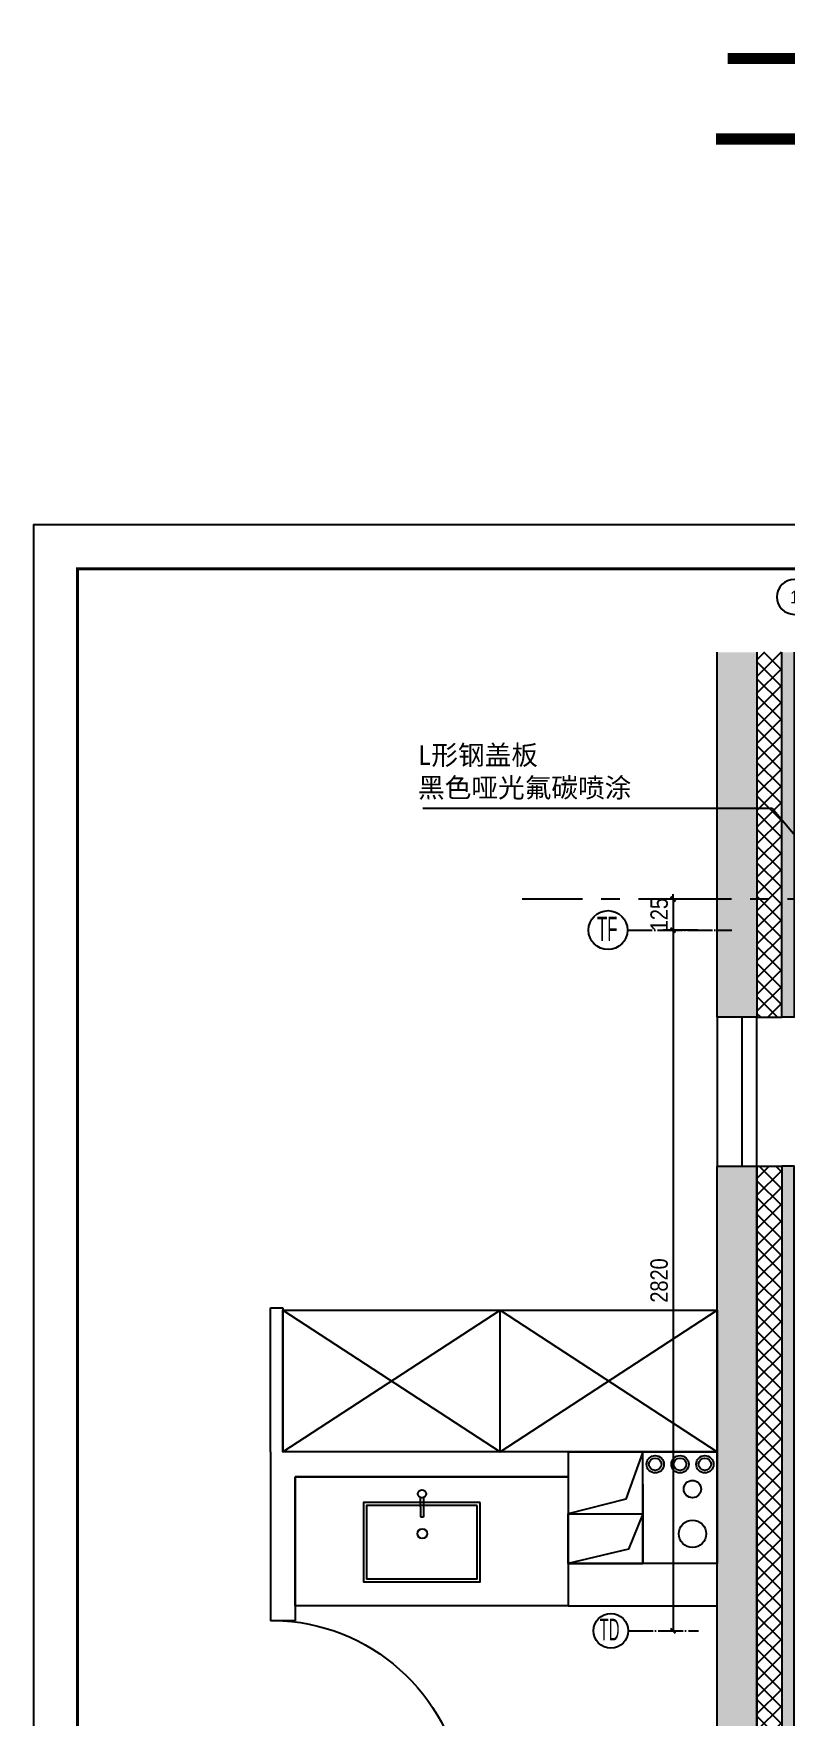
# Model space of a CAD drawing. Extents: x 9928 to 93764, y -101273 to -34887.
# Drawn here: x 25180 to 28208, y -81082 to -74308 of the extents above; entities that cross this region are included whole.
import ezdxf
from ezdxf import colors
from ezdxf.entities.mleader import LeaderData, LeaderLine
from ezdxf.enums import TextEntityAlignment as Align
from ezdxf.math import Vec2, Vec3

# ---------------------------------------------------------------- set-up
doc = ezdxf.new("R2010")
doc.units = 0
doc.header["$LTSCALE"] = 1000
doc.header["$MEASUREMENT"] = 0
doc.linetypes.add('CENTER', pattern=[2, 1.25, -0.25, 0.25, -0.25])
doc.linetypes.add('DOTE', pattern=[2.42, 2, -0.2, 0.02, -0.2])
doc.layers.add('_0', color=7, linetype='Continuous', lineweight=25)
for name, color, linetype in [('A', 163, 'CENTER'), ('A-ANNO-DIMS', 6, 'Continuous'), ('A-ANNO-NOTE', 4, 'Continuous'), ('A-FURN-PATT-251', 251, 'Continuous'), ('GL', 131, 'Continuous'), ('S-GRID-IDEN', 4, 'Continuous')]:
    doc.layers.add(name, color=color, linetype=linetype)
doc.layers.add('A-ANNO-NPLT', color=250, linetype='Continuous', plot=False)
doc.styles.add('DIM_T3', font='ARIALN.TTF')
doc.styles.add('EN1', font='ARIALN.TTF')
doc.styles.get("Standard").update_dxf_attribs({"font": 'gbenor.shx', "bigfont": 'gbcbig.shx'})
doc.dimstyles.new('_TCH_ARCH&&20', dxfattribs={"dimtxt": 70, "dimasz": 20, "dimexe": 40, "dimexo": 40, "dimgap": 20, "dimtad": 1, "dimdec": 0, "dimzin": 0, "dimdsep": 46, "dimtxsty": 'DIM_T3', "dimblk": 'ARCHTICK', "dimcen": 0.09, "dimclrd": 6, "dimclre": 6, "dimclrt": 6, "dimazin": 2, "dimtfac": 1, "dimtdec": 0, "dimtix": 1, "dimtmove": 2, "dimatfit": 3, "dimfxl": 100, "dimfxlon": 1, "dimtolj": 1, "dimtzin": 0, "dimarcsym": 0})
pattern_1 = [(135, (679382.045, -481348.93), (-33.6759605, -33.6759605), []), (225, (679382.045, -481348.93), (33.6759605, -33.6759605), [])]

# ---------------------------------------------------------------- blocks, each defined once
blk = doc.blocks.new('basesisi')
at = {"layer": 'A-FURN-PATT-251'}
h = blk.add_hatch(color=256, dxfattribs=at)
h.dxf.hatch_style = 1
h.paths.add_polyline_path([(27933.4, -78267.1), (28093.4, -78267.1), (28093.4, -76798.2), (27933.4, -76798.2)])
h.paths.add_polyline_path([(28243.4, -76798.2), (28193.4, -76798.2), (28193.4, -78267.1), (28243.4, -78267.1)])
h = blk.add_hatch(dxfattribs=at)
h.set_pattern_fill('ANSI37', color=256, scale=30, angle=90)
h.set_pattern_definition(pattern_1)
h.paths.add_polyline_path([(28193.4, -76798.2), (28093.4, -76798.2), (28093.4, -78267.1), (28193.4, -78267.1)])
h = blk.add_hatch(color=256, dxfattribs=at)
h.dxf.hatch_style = 1
h.paths.add_polyline_path([(28093.4, -83047.1), (27933.4, -83047.1), (27933.4, -78867.1), (28093.4, -78867.1)])
h = blk.add_hatch(color=256, dxfattribs=at)
h.dxf.hatch_style = 1
h.paths.add_polyline_path([(28193.4, -83147.1), (27933.4, -83147.1), (27933.4, -83197.1), (28243.4, -83197.1), (28243.4, -78867.1), (28193.4, -78867.1)])
h = blk.add_hatch(dxfattribs=at)
h.set_pattern_fill('ANSI37', color=256, scale=30, angle=90)
h.set_pattern_definition(pattern_1)
h.paths.add_polyline_path([(28093.4, -78867.1), (28193.4, -78867.1), (28193.4, -83147.1), (27933.4, -83147.1), (27933.4, -83047.1), (28093.4, -83047.1)])
for p, q in [((27933.4, -78267.1), (27933.4, -78867.1)), ((28033.4, -78867.1), (28033.4, -78267.1)), ((28093.4, -78867.1), (28093.4, -78267.1)), ((26133.4, -80017.1), (26133.4, -79437.1)), ((26133.4, -79437.1), (26183.4, -79437.1)), ((26183.4, -79437.1), (26183.4, -80017.1)), ((27058.4, -80017.1), (27058.4, -79447.1)), ((26133.4, -80017.1), (26133.4, -80697.1)), ((27633.4, -80017.1), (27333.4, -80017.1)), ((27333.4, -80017.1), (27333.4, -80267.1)), ((27333.4, -80017.1), (27933.4, -80017.1)), ((27633.4, -80267.1), (27633.4, -80017.1)), ((26233.4, -80117.1), (26233.4, -80697.1)), ((27333.4, -80117.1), (26233.4, -80117.1)), ((27633.4, -80147.1), (27633.4, -80467.1)), ((27333.4, -80267.1), (27633.4, -80267.1)), ((27333.4, -80467.1), (27333.4, -80267.1)), ((27333.4, -80267.1), (27633.4, -80267.1)), ((27633.4, -80267.1), (27633.4, -80467.1)), ((27633.4, -80467.1), (27333.4, -80467.1)), ((27333.4, -80467.1), (27633.4, -80467.1)), ((27333.4, -80637.1), (27933.4, -80637.1)), ((26233.4, -80697.1), (26133.4, -80697.1))]:
    blk.add_line(p, q, dxfattribs=at)
for points in [[(28093.4, -76798.2), (28093.4, -78267.1), (27933.4, -78267.1), (27933.4, -76798.2)], [(28093.4, -76798.2), (28093.4, -78267.1), (28193.4, -78267.1), (28193.4, -76798.2)], [(28243.4, -76798.2), (28243.4, -78267.1), (28193.4, -78267.1), (28193.4, -76798.2)], [(28193.4, -83147.1), (27933.4, -83147.1), (27933.4, -83197.1), (28243.4, -83197.1), (28243.4, -78867.1), (28193.4, -78867.1), (28193.4, -83147.1)], [(26183.4, -80017.1), (27058.4, -79447.1), (27933.4, -80017.1)], [(26183.4, -79447.1), (27058.4, -80017.1), (27933.4, -79447.1)], [(27633.4, -80017.1), (27565.2, -80208.2), (27333.4, -80267.1)], [(27633.4, -80267.1), (27575.6, -80409.5), (27333.4, -80467.1)]]:
    blk.add_lwpolyline(points, dxfattribs=at)
for points in [[(28093.4, -78867.1), (28193.4, -78867.1), (28193.4, -83147.1), (27933.4, -83147.1), (27933.4, -83047.1), (28093.4, -83047.1)], [(28093.4, -83047.1), (27933.4, -83047.1), (27933.4, -78867.1), (28093.4, -78867.1)], [(27933.4, -80017.1), (26183.4, -80017.1), (26183.4, -79447.1), (27933.4, -79447.1)], [(27633.4, -80467.1), (27633.4, -80017.1), (27933.4, -80017.1), (27933.4, -80467.1)], [(26233.4, -80117.1), (27333.4, -80117.1), (27333.4, -80637.1), (26233.4, -80637.1)], [(26978.4, -80220.5), (26508.4, -80220.5), (26508.4, -80540.5), (26978.4, -80540.5)], [(26966.4, -80232.5), (26520.4, -80232.5), (26520.4, -80528.5), (26966.4, -80528.5)]]:
    blk.add_lwpolyline(points, close=True, dxfattribs=at)
blk.add_lwpolyline([(26750.2, -80201), (26750.7, -80276.1, -0.387127), (26747.1, -80280.1), (26743.2, -80280.5, -0.441829), (26738.8, -80276.5), (26738.3, -80202.2)], format="xyb", dxfattribs=at)
for centre, radius in [((27683.4, -80067.1), 35), ((27683.4, -80067.1), 25), ((27783.4, -80067.1), 35), ((27783.4, -80067.1), 25), ((27883.4, -80067.1), 35), ((27883.4, -80067.1), 25), ((26743.9, -80186.2), 16.4), ((27833.4, -80167.1), 35), ((26745.2, -80346.7), 19.5), ((27833.4, -80347.1), 55)]:
    blk.add_circle(centre, radius, dxfattribs=at)
at = {"layer": 'A-FURN-PATT-251', "extrusion": (0, 0, -1)}
blk.add_arc((-26136.5, -81474.2), 778.5, 93.45493, 174.87117, dxfattribs=at)
blk = doc.blocks.new('aslidufhasldifuhaf')
at = {"layer": '_0', "color": 6}
blk.add_blockref('basesisi', (-10945.5, 0), dxfattribs=at)
blk = doc.blocks.new('_DotSmall')
at = {"color": 0, "linetype": 'ByBlock', "const_width": 0.5}
blk.add_lwpolyline([(-0.0625, 0, 1), (0.0625, 0, 1)], format="xyb", close=True, dxfattribs=at)
blk = doc.blocks.new('alsidufhasdf')
at = {"layer": 'A-ANNO-NOTE', "const_width": 12.5, "flags": 128}
blk.add_lwpolyline([(-69970.8, -65800.3), (-69970.8, -51475.3), (-80015.8, -51475.3), (-80015.8, -65800.3)], close=True, dxfattribs=at)
at = {"layer": 'A-ANNO-NPLT'}
blk.add_lwpolyline([(-69795.8, -66000.3), (-69795.8, -51300.3), (-80190.8, -51300.3), (-80190.8, -66000.3)], close=True, dxfattribs=at)
blk = doc.blocks.new('TAG-COL')
blk.add_circle((0, 0), 4)
at = {"style": 'EN1'}
blk.add_attdef('NO', text='', height=2.19, dxfattribs=at).set_placement((0.01, 0.01), align=Align.MIDDLE_CENTER)
blk = doc.blocks.new('ASLIDUFHASDF')
at = {"layer": 'A', "ltscale": 0.3}
blk.add_line((20645.5, -77792.1), (16202.3, -77792.1), dxfattribs=at)
at = {"layer": 'S-GRID-IDEN'}
ref = blk.add_blockref('TAG-COL', (17298, -76575.8), dxfattribs=dict(at, xscale=-17.5, yscale=17.5, zscale=17.5, rotation=179.9287525087452))
ref.add_attrib('NO', '1', dxfattribs={"layer": '0', "height": 50, "rotation": 359.92875, "style": 'EN1'}).set_placement((17298, -76576), align=Align.MIDDLE_CENTER)
blk = doc.blocks.new('TZ')
at = {"layer": 'GL', "color": 3, "linetype": 'DOTE', "ltscale": 0.05}
for p, q in [((12899.7, -114751.7), (13320.3, -114751.7)), ((12902.8, -117572.2), (13185.5, -117572.2))]:
    blk.add_line(p, q, dxfattribs=at)
at = {"layer": 'GL', "color": 3}
for centre, radius in [((12821.3, -114751.7), 78.4), ((12832.8, -117572.2), 70)]:
    blk.add_circle(centre, radius, dxfattribs=at)
at = {"layer": 'GL', "color": 3, "style": 'DIM_T3', "width": 0.6}
for s, height, p in [('TF', 98, (12776.9, -114795.3)), ('TD', 87.5, (12787.2, -117611.1))]:
    blk.add_text(s, height=height, dxfattribs=at).set_placement(p)
blk = doc.blocks.new('_ArchTick')
at = {"color": 0, "linetype": 'ByBlock', "const_width": 0.4}
blk.add_lwpolyline([(-0.5, -0.5), (0.5, 0.5)], dxfattribs=at)
blk = doc.blocks.new('*D923')
at = {"layer": 'A-ANNO-DIMS', "color": 6, "lineweight": -2, "transparency": 16777216}
for p, q in [((27855.3, -77792.1), (27715.3, -77792.1)), ((27755.3, -77792.1), (27755.3, -77772.1)), ((27755.3, -77792.1), (27755.3, -77917.1)), ((27855.3, -77917.1), (27715.3, -77917.1)), ((27755.3, -77917.1), (27755.3, -77937.1))]:
    blk.add_line(p, q, dxfattribs=at)
at = {"layer": 'Defpoints', "color": 0, "transparency": 16777216}
for p in [(27933.4, -77792.1), (27755.3, -77917.1), (27933.4, -77917.1)]:
    blk.add_point(p, dxfattribs=at)
at = {"layer": 'A-ANNO-DIMS', "color": 6, "lineweight": -2, "transparency": 16777216, "xscale": 20, "yscale": 20, "zscale": 20}
for p, rotation in [((27755.3, -77792.1), 270), ((27755.3, -77917.1), 90)]:
    blk.add_blockref('_ArchTick', p, dxfattribs=dict(at, rotation=rotation))
at = {"layer": 'A-ANNO-DIMS', "color": 6, "transparency": 16777216, "insert": (27699.5, -77854.6), "char_height": 70, "attachment_point": 5, "rotation": 90, "style": 'DIM_T3'}
blk.add_mtext('\\A1;125', dxfattribs=at)
blk = doc.blocks.new('*D924')
at = {"layer": 'A-ANNO-DIMS', "color": 6, "lineweight": -2, "transparency": 16777216}
for p, q in [((27855.3, -77917.1), (27715.3, -77917.1)), ((27755.3, -77917.1), (27755.3, -80737.6)), ((27755.3, -80737.6), (27795.3, -80737.6))]:
    blk.add_line(p, q, dxfattribs=at)
at = {"layer": 'Defpoints', "color": 0, "transparency": 16777216}
for p in [(27933.4, -77917.1), (27755.3, -80737.6), (27755.3, -80737.6)]:
    blk.add_point(p, dxfattribs=at)
at = {"layer": 'A-ANNO-DIMS', "color": 6, "lineweight": -2, "transparency": 16777216, "xscale": 20, "yscale": 20, "zscale": 20}
for p, rotation in [((27755.3, -77917.1), 90), ((27755.3, -80737.6), 270)]:
    blk.add_blockref('_ArchTick', p, dxfattribs=dict(at, rotation=rotation))
at = {"layer": 'A-ANNO-DIMS', "color": 6, "transparency": 16777216, "insert": (27699.5, -79327.3), "char_height": 70, "attachment_point": 5, "rotation": 90, "style": 'DIM_T3'}
blk.add_mtext('\\A1;2820', dxfattribs=at)

msp = doc.modelspace()

# ---------------------------------------------------------------- block references
msp.add_blockref('aslidufhasldifuhaf', (10945.5, 0))
at = {"layer": '_0', "color": 6}
msp.add_blockref('ASLIDUFHASDF', (10945.5, 0), dxfattribs=at)
at = {"layer": 'A-ANNO-DIMS', "xscale": 1.010204081632657, "yscale": 1.010204081632657, "zscale": 1.010204081632657}
msp.add_blockref('alsidufhasdf', (106188.7, -24462.1), dxfattribs=at)
at = {"layer": 'GL'}
msp.add_blockref('TZ', (14672.1, 36834.7), dxfattribs=at)

# ---------------------------------------------------------------- texts
at = {"layer": 'A-ANNO-NOTE', "insert": (32534.6, -74366.6), "char_height": 400, "attachment_point": 3}
msp.add_mtext_dynamic_manual_height_columns('{\\fSimSun|b0|i0|c134|p2;二层平面材质/说明}', width=7852.466, gutter_width=1750, heights=[0], dxfattribs=at)

# ---------------------------------------------------------------- dimensions: what is measured, and where the dimension line sits
at = {"layer": 'A-ANNO-DIMS'}
for base, p1, p2, picture, middle in [((27755.3, -77917.1), (27933.4, -77792.1), (27933.4, -77917.1), '*D923', (27699.5, -77854.6)), ((27755.2577, -80737.5738), (27933.4105, -77917.0902), (27755.2577, -80737.5738), '*D924', (27699.5176, -79327.332))]:
    dim = msp.add_linear_dim(base=base, p1=p1, p2=p2, angle=90, dimstyle='_TCH_ARCH&&20', dxfattribs=at)
    dim.commit()
    dim.dimension.update_dxf_attribs({"geometry": picture, "text_midpoint": middle})

# ---------------------------------------------------------------- leaders
at = {"layer": 'A-ANNO-NOTE'}
ml = msp.add_multileader_mtext('Standard', dxfattribs=at)
ml.set_content('{\\fSimSun|b0|i0|c134|p2;L形钢盖板\\P黑色哑光氟碳喷涂}', color=256)
ml.set_leader_properties()
ml.set_arrow_properties(name='DOTSMALL')
ml.build(insert=Vec2(0, 0))
ml.multileader.update_dxf_attribs({"text_left_attachment_type": 5, "text_right_attachment_type": 5, "dogleg_length": 81.8, "arrow_head_size": 69.3})
ctx = ml.context
ctx.base_point, ctx.char_height, ctx.arrow_head_size, ctx.landing_gap_size, ctx.plane_origin = Vec3(26723.3, -77426.8), 78.75, 69.3, 4.72, Vec3(35032.9, -78680.5)
ctx.left_attachment, ctx.right_attachment = 5, 5
notes = []
notes.append((ctx, [(1, (1, 1, 0), (28154.6, -77426.8), (-1, 0), 534.5, [(0, [(28403.5, -77725.1)], 0, [])])]))
ctx.mtext.insert, ctx.mtext.flow_direction = Vec3(26728, -77172.9), 5
for ctx, leaders in notes:
    for number, flags, end, landing, length, lines in leaders:
        leader = LeaderData()
        leader.index, (leader.has_last_leader_line, leader.has_dogleg_vector, leader.attachment_direction) = number, flags
        leader.last_leader_point, leader.dogleg_vector, leader.dogleg_length = Vec3(end), Vec3(landing), length
        for number, points, colour, breaks in lines:
            line = LeaderLine()
            line.index, line.vertices, line.color, line.breaks = number, Vec3.list(points), colors.encode_raw_color(colour), breaks
            leader.lines.append(line)
        ctx.leaders.append(leader)

doc.saveas('drawing.dxf')
